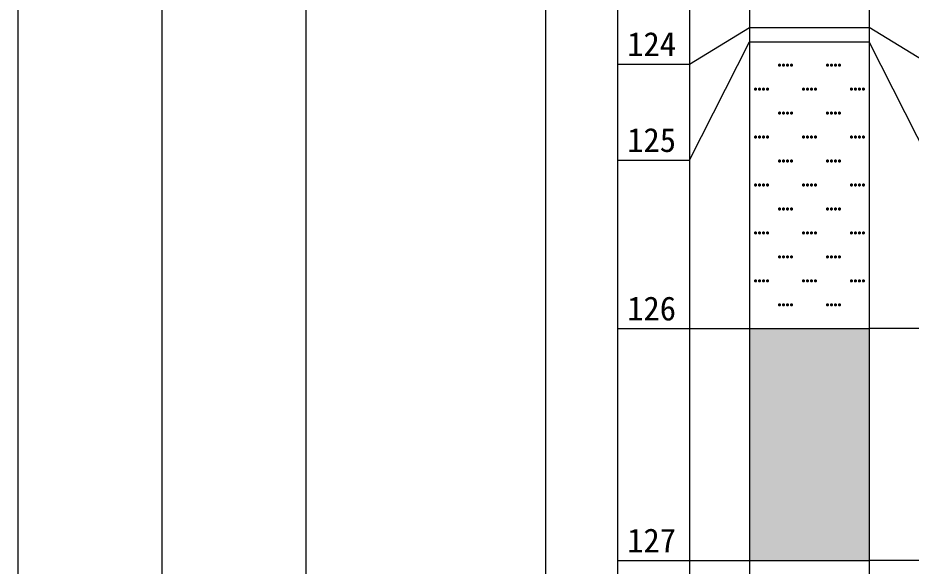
# Model space of a CAD drawing. Header units: inches. Extents: x -27 to 109, y -598 to 26.
# Drawn here: x 5.88 to 20.78, y -464.69 to -455.54 of the extents above; entities that cross this region are included whole.
import ezdxf

# ---------------------------------------------------------------- set-up
doc = ezdxf.new("R2010")
doc.units = ezdxf.units.IN
doc.header["$MEASUREMENT"] = 0
doc.layers.get('0').update_dxf_attribs({"lineweight": 0})
doc.styles.add('宋体', font='')
doc.styles.get('宋体').set_extended_font_data('宋体')

# ---------------------------------------------------------------- blocks, each defined once
blk = doc.blocks.new('lr_block_103')
at = {"true_color": 0x000000}
for points in [[(18.61, -456.338), (18.611, -456.331), (18.61, -456.324), (18.608, -456.317), (18.604, -456.312), (18.598, -456.308), (18.592, -456.305), (18.585, -456.304), (18.578, -456.305), (18.571, -456.308), (18.566, -456.312), (18.562, -456.317), (18.559, -456.324), (18.558, -456.331), (18.559, -456.338), (18.562, -456.344), (18.566, -456.349), (18.571, -456.354), (18.578, -456.356), (18.585, -456.357), (18.592, -456.356), (18.598, -456.354), (18.604, -456.349), (18.608, -456.344)], [(18.677, -456.338), (18.678, -456.331), (18.677, -456.324), (18.674, -456.317), (18.67, -456.312), (18.665, -456.308), (18.658, -456.305), (18.651, -456.304), (18.644, -456.305), (18.638, -456.308), (18.633, -456.312), (18.628, -456.317), (18.626, -456.324), (18.625, -456.331), (18.626, -456.338), (18.628, -456.344), (18.633, -456.349), (18.638, -456.354), (18.644, -456.356), (18.651, -456.357), (18.658, -456.356), (18.665, -456.354), (18.67, -456.349), (18.674, -456.344)], [(18.744, -456.338), (18.745, -456.331), (18.744, -456.324), (18.741, -456.317), (18.737, -456.312), (18.731, -456.308), (18.725, -456.305), (18.718, -456.304), (18.711, -456.305), (18.705, -456.308), (18.699, -456.312), (18.695, -456.317), (18.692, -456.324), (18.691, -456.331), (18.692, -456.338), (18.695, -456.344), (18.699, -456.349), (18.705, -456.354), (18.711, -456.356), (18.718, -456.357), (18.725, -456.356), (18.731, -456.354), (18.737, -456.349), (18.741, -456.344)], [(18.81, -456.338), (18.811, -456.331), (18.81, -456.324), (18.808, -456.317), (18.804, -456.312), (18.798, -456.308), (18.792, -456.305), (18.785, -456.304), (18.778, -456.305), (18.771, -456.308), (18.766, -456.312), (18.762, -456.317), (18.759, -456.324), (18.758, -456.331), (18.759, -456.338), (18.762, -456.344), (18.766, -456.349), (18.771, -456.354), (18.778, -456.356), (18.785, -456.357), (18.792, -456.356), (18.798, -456.354), (18.804, -456.349), (18.808, -456.344)], [(19.41, -456.338), (19.411, -456.331), (19.41, -456.324), (19.408, -456.317), (19.404, -456.312), (19.398, -456.308), (19.392, -456.305), (19.385, -456.304), (19.378, -456.305), (19.371, -456.308), (19.366, -456.312), (19.362, -456.317), (19.359, -456.324), (19.358, -456.331), (19.359, -456.338), (19.362, -456.344), (19.366, -456.349), (19.371, -456.354), (19.378, -456.356), (19.385, -456.357), (19.392, -456.356), (19.398, -456.354), (19.404, -456.349), (19.408, -456.344)], [(19.477, -456.338), (19.478, -456.331), (19.477, -456.324), (19.474, -456.317), (19.47, -456.312), (19.465, -456.308), (19.458, -456.305), (19.451, -456.304), (19.444, -456.305), (19.438, -456.308), (19.433, -456.312), (19.428, -456.317), (19.426, -456.324), (19.425, -456.331), (19.426, -456.338), (19.428, -456.344), (19.433, -456.349), (19.438, -456.354), (19.444, -456.356), (19.451, -456.357), (19.458, -456.356), (19.465, -456.354), (19.47, -456.349), (19.474, -456.344)], [(19.544, -456.338), (19.545, -456.331), (19.544, -456.324), (19.541, -456.317), (19.537, -456.312), (19.531, -456.308), (19.525, -456.305), (19.518, -456.304), (19.511, -456.305), (19.505, -456.308), (19.499, -456.312), (19.495, -456.317), (19.492, -456.324), (19.491, -456.331), (19.492, -456.338), (19.495, -456.344), (19.499, -456.349), (19.505, -456.354), (19.511, -456.356), (19.518, -456.357), (19.525, -456.356), (19.531, -456.354), (19.537, -456.349), (19.541, -456.344)], [(19.61, -456.338), (19.611, -456.331), (19.61, -456.324), (19.608, -456.317), (19.604, -456.312), (19.598, -456.308), (19.592, -456.305), (19.585, -456.304), (19.578, -456.305), (19.571, -456.308), (19.566, -456.312), (19.562, -456.317), (19.559, -456.324), (19.558, -456.331), (19.559, -456.338), (19.562, -456.344), (19.566, -456.349), (19.571, -456.354), (19.578, -456.356), (19.585, -456.357), (19.592, -456.356), (19.598, -456.354), (19.604, -456.349), (19.608, -456.344)], [(18.21, -456.738), (18.211, -456.731), (18.21, -456.724), (18.208, -456.717), (18.204, -456.712), (18.198, -456.708), (18.192, -456.705), (18.185, -456.704), (18.178, -456.705), (18.171, -456.708), (18.166, -456.712), (18.162, -456.717), (18.159, -456.724), (18.158, -456.731), (18.159, -456.738), (18.162, -456.744), (18.166, -456.749), (18.171, -456.754), (18.178, -456.756), (18.185, -456.757), (18.192, -456.756), (18.198, -456.754), (18.204, -456.749), (18.208, -456.744)], [(18.277, -456.738), (18.278, -456.731), (18.277, -456.724), (18.274, -456.717), (18.27, -456.712), (18.265, -456.708), (18.258, -456.705), (18.251, -456.704), (18.244, -456.705), (18.238, -456.708), (18.233, -456.712), (18.228, -456.717), (18.226, -456.724), (18.225, -456.731), (18.226, -456.738), (18.228, -456.744), (18.233, -456.749), (18.238, -456.754), (18.244, -456.756), (18.251, -456.757), (18.258, -456.756), (18.265, -456.754), (18.27, -456.749), (18.274, -456.744)], [(18.344, -456.738), (18.345, -456.731), (18.344, -456.724), (18.341, -456.717), (18.337, -456.712), (18.331, -456.708), (18.325, -456.705), (18.318, -456.704), (18.311, -456.705), (18.305, -456.708), (18.299, -456.712), (18.295, -456.717), (18.292, -456.724), (18.291, -456.731), (18.292, -456.738), (18.295, -456.744), (18.299, -456.749), (18.305, -456.754), (18.311, -456.756), (18.318, -456.757), (18.325, -456.756), (18.331, -456.754), (18.337, -456.749), (18.341, -456.744)], [(18.41, -456.738), (18.411, -456.731), (18.41, -456.724), (18.408, -456.717), (18.404, -456.712), (18.398, -456.708), (18.392, -456.705), (18.385, -456.704), (18.378, -456.705), (18.371, -456.708), (18.366, -456.712), (18.362, -456.717), (18.359, -456.724), (18.358, -456.731), (18.359, -456.738), (18.362, -456.744), (18.366, -456.749), (18.371, -456.754), (18.378, -456.756), (18.385, -456.757), (18.392, -456.756), (18.398, -456.754), (18.404, -456.749), (18.408, -456.744)], [(19.01, -456.738), (19.011, -456.731), (19.01, -456.724), (19.008, -456.717), (19.004, -456.712), (18.998, -456.708), (18.992, -456.705), (18.985, -456.704), (18.978, -456.705), (18.971, -456.708), (18.966, -456.712), (18.962, -456.717), (18.959, -456.724), (18.958, -456.731), (18.959, -456.738), (18.962, -456.744), (18.966, -456.749), (18.971, -456.754), (18.978, -456.756), (18.985, -456.757), (18.992, -456.756), (18.998, -456.754), (19.004, -456.749), (19.008, -456.744)], [(19.077, -456.738), (19.078, -456.731), (19.077, -456.724), (19.074, -456.717), (19.07, -456.712), (19.065, -456.708), (19.058, -456.705), (19.051, -456.704), (19.044, -456.705), (19.038, -456.708), (19.033, -456.712), (19.028, -456.717), (19.026, -456.724), (19.025, -456.731), (19.026, -456.738), (19.028, -456.744), (19.033, -456.749), (19.038, -456.754), (19.044, -456.756), (19.051, -456.757), (19.058, -456.756), (19.065, -456.754), (19.07, -456.749), (19.074, -456.744)], [(19.144, -456.738), (19.145, -456.731), (19.144, -456.724), (19.141, -456.717), (19.137, -456.712), (19.131, -456.708), (19.125, -456.705), (19.118, -456.704), (19.111, -456.705), (19.105, -456.708), (19.099, -456.712), (19.095, -456.717), (19.092, -456.724), (19.091, -456.731), (19.092, -456.738), (19.095, -456.744), (19.099, -456.749), (19.105, -456.754), (19.111, -456.756), (19.118, -456.757), (19.125, -456.756), (19.131, -456.754), (19.137, -456.749), (19.141, -456.744)], [(19.21, -456.738), (19.211, -456.731), (19.21, -456.724), (19.208, -456.717), (19.204, -456.712), (19.198, -456.708), (19.192, -456.705), (19.185, -456.704), (19.178, -456.705), (19.171, -456.708), (19.166, -456.712), (19.162, -456.717), (19.159, -456.724), (19.158, -456.731), (19.159, -456.738), (19.162, -456.744), (19.166, -456.749), (19.171, -456.754), (19.178, -456.756), (19.185, -456.757), (19.192, -456.756), (19.198, -456.754), (19.204, -456.749), (19.208, -456.744)], [(19.81, -456.738), (19.811, -456.731), (19.81, -456.724), (19.808, -456.717), (19.804, -456.712), (19.798, -456.708), (19.792, -456.705), (19.785, -456.704), (19.778, -456.705), (19.771, -456.708), (19.766, -456.712), (19.762, -456.717), (19.759, -456.724), (19.758, -456.731), (19.759, -456.738), (19.762, -456.744), (19.766, -456.749), (19.771, -456.754), (19.778, -456.756), (19.785, -456.757), (19.792, -456.756), (19.798, -456.754), (19.804, -456.749), (19.808, -456.744)], [(19.877, -456.738), (19.878, -456.731), (19.877, -456.724), (19.874, -456.717), (19.87, -456.712), (19.865, -456.708), (19.858, -456.705), (19.851, -456.704), (19.844, -456.705), (19.838, -456.708), (19.833, -456.712), (19.828, -456.717), (19.826, -456.724), (19.825, -456.731), (19.826, -456.738), (19.828, -456.744), (19.833, -456.749), (19.838, -456.754), (19.844, -456.756), (19.851, -456.757), (19.858, -456.756), (19.865, -456.754), (19.87, -456.749), (19.874, -456.744)], [(19.944, -456.738), (19.945, -456.731), (19.944, -456.724), (19.941, -456.717), (19.937, -456.712), (19.931, -456.708), (19.925, -456.705), (19.918, -456.704), (19.911, -456.705), (19.905, -456.708), (19.899, -456.712), (19.895, -456.717), (19.892, -456.724), (19.891, -456.731), (19.892, -456.738), (19.895, -456.744), (19.899, -456.749), (19.905, -456.754), (19.911, -456.756), (19.918, -456.757), (19.925, -456.756), (19.931, -456.754), (19.937, -456.749), (19.941, -456.744)], [(20.01, -456.738), (20.011, -456.731), (20.01, -456.724), (20.008, -456.717), (20.004, -456.712), (19.998, -456.708), (19.992, -456.705), (19.985, -456.704), (19.978, -456.705), (19.971, -456.708), (19.966, -456.712), (19.962, -456.717), (19.959, -456.724), (19.958, -456.731), (19.959, -456.738), (19.962, -456.744), (19.966, -456.749), (19.971, -456.754), (19.978, -456.756), (19.985, -456.757), (19.992, -456.756), (19.998, -456.754), (20.004, -456.749), (20.008, -456.744)], [(18.61, -457.138), (18.611, -457.131), (18.61, -457.124), (18.608, -457.117), (18.604, -457.112), (18.598, -457.108), (18.592, -457.105), (18.585, -457.104), (18.578, -457.105), (18.571, -457.108), (18.566, -457.112), (18.562, -457.117), (18.559, -457.124), (18.558, -457.131), (18.559, -457.138), (18.562, -457.144), (18.566, -457.149), (18.571, -457.154), (18.578, -457.156), (18.585, -457.157), (18.592, -457.156), (18.598, -457.154), (18.604, -457.149), (18.608, -457.144)], [(18.677, -457.138), (18.678, -457.131), (18.677, -457.124), (18.674, -457.117), (18.67, -457.112), (18.665, -457.108), (18.658, -457.105), (18.651, -457.104), (18.644, -457.105), (18.638, -457.108), (18.633, -457.112), (18.628, -457.117), (18.626, -457.124), (18.625, -457.131), (18.626, -457.138), (18.628, -457.144), (18.633, -457.149), (18.638, -457.154), (18.644, -457.156), (18.651, -457.157), (18.658, -457.156), (18.665, -457.154), (18.67, -457.149), (18.674, -457.144)], [(18.744, -457.138), (18.745, -457.131), (18.744, -457.124), (18.741, -457.117), (18.737, -457.112), (18.731, -457.108), (18.725, -457.105), (18.718, -457.104), (18.711, -457.105), (18.705, -457.108), (18.699, -457.112), (18.695, -457.117), (18.692, -457.124), (18.691, -457.131), (18.692, -457.138), (18.695, -457.144), (18.699, -457.149), (18.705, -457.154), (18.711, -457.156), (18.718, -457.157), (18.725, -457.156), (18.731, -457.154), (18.737, -457.149), (18.741, -457.144)], [(18.81, -457.138), (18.811, -457.131), (18.81, -457.124), (18.808, -457.117), (18.804, -457.112), (18.798, -457.108), (18.792, -457.105), (18.785, -457.104), (18.778, -457.105), (18.771, -457.108), (18.766, -457.112), (18.762, -457.117), (18.759, -457.124), (18.758, -457.131), (18.759, -457.138), (18.762, -457.144), (18.766, -457.149), (18.771, -457.154), (18.778, -457.156), (18.785, -457.157), (18.792, -457.156), (18.798, -457.154), (18.804, -457.149), (18.808, -457.144)], [(19.41, -457.138), (19.411, -457.131), (19.41, -457.124), (19.408, -457.117), (19.404, -457.112), (19.398, -457.108), (19.392, -457.105), (19.385, -457.104), (19.378, -457.105), (19.371, -457.108), (19.366, -457.112), (19.362, -457.117), (19.359, -457.124), (19.358, -457.131), (19.359, -457.138), (19.362, -457.144), (19.366, -457.149), (19.371, -457.154), (19.378, -457.156), (19.385, -457.157), (19.392, -457.156), (19.398, -457.154), (19.404, -457.149), (19.408, -457.144)], [(19.477, -457.138), (19.478, -457.131), (19.477, -457.124), (19.474, -457.117), (19.47, -457.112), (19.465, -457.108), (19.458, -457.105), (19.451, -457.104), (19.444, -457.105), (19.438, -457.108), (19.433, -457.112), (19.428, -457.117), (19.426, -457.124), (19.425, -457.131), (19.426, -457.138), (19.428, -457.144), (19.433, -457.149), (19.438, -457.154), (19.444, -457.156), (19.451, -457.157), (19.458, -457.156), (19.465, -457.154), (19.47, -457.149), (19.474, -457.144)], [(19.544, -457.138), (19.545, -457.131), (19.544, -457.124), (19.541, -457.117), (19.537, -457.112), (19.531, -457.108), (19.525, -457.105), (19.518, -457.104), (19.511, -457.105), (19.505, -457.108), (19.499, -457.112), (19.495, -457.117), (19.492, -457.124), (19.491, -457.131), (19.492, -457.138), (19.495, -457.144), (19.499, -457.149), (19.505, -457.154), (19.511, -457.156), (19.518, -457.157), (19.525, -457.156), (19.531, -457.154), (19.537, -457.149), (19.541, -457.144)], [(19.61, -457.138), (19.611, -457.131), (19.61, -457.124), (19.608, -457.117), (19.604, -457.112), (19.598, -457.108), (19.592, -457.105), (19.585, -457.104), (19.578, -457.105), (19.571, -457.108), (19.566, -457.112), (19.562, -457.117), (19.559, -457.124), (19.558, -457.131), (19.559, -457.138), (19.562, -457.144), (19.566, -457.149), (19.571, -457.154), (19.578, -457.156), (19.585, -457.157), (19.592, -457.156), (19.598, -457.154), (19.604, -457.149), (19.608, -457.144)], [(18.21, -457.538), (18.211, -457.531), (18.21, -457.524), (18.208, -457.517), (18.204, -457.512), (18.198, -457.508), (18.192, -457.505), (18.185, -457.504), (18.178, -457.505), (18.171, -457.508), (18.166, -457.512), (18.162, -457.517), (18.159, -457.524), (18.158, -457.531), (18.159, -457.538), (18.162, -457.544), (18.166, -457.549), (18.171, -457.554), (18.178, -457.556), (18.185, -457.557), (18.192, -457.556), (18.198, -457.554), (18.204, -457.549), (18.208, -457.544)], [(18.277, -457.538), (18.278, -457.531), (18.277, -457.524), (18.274, -457.517), (18.27, -457.512), (18.265, -457.508), (18.258, -457.505), (18.251, -457.504), (18.244, -457.505), (18.238, -457.508), (18.233, -457.512), (18.228, -457.517), (18.226, -457.524), (18.225, -457.531), (18.226, -457.538), (18.228, -457.544), (18.233, -457.549), (18.238, -457.554), (18.244, -457.556), (18.251, -457.557), (18.258, -457.556), (18.265, -457.554), (18.27, -457.549), (18.274, -457.544)], [(18.344, -457.538), (18.345, -457.531), (18.344, -457.524), (18.341, -457.517), (18.337, -457.512), (18.331, -457.508), (18.325, -457.505), (18.318, -457.504), (18.311, -457.505), (18.305, -457.508), (18.299, -457.512), (18.295, -457.517), (18.292, -457.524), (18.291, -457.531), (18.292, -457.538), (18.295, -457.544), (18.299, -457.549), (18.305, -457.554), (18.311, -457.556), (18.318, -457.557), (18.325, -457.556), (18.331, -457.554), (18.337, -457.549), (18.341, -457.544)], [(18.41, -457.538), (18.411, -457.531), (18.41, -457.524), (18.408, -457.517), (18.404, -457.512), (18.398, -457.508), (18.392, -457.505), (18.385, -457.504), (18.378, -457.505), (18.371, -457.508), (18.366, -457.512), (18.362, -457.517), (18.359, -457.524), (18.358, -457.531), (18.359, -457.538), (18.362, -457.544), (18.366, -457.549), (18.371, -457.554), (18.378, -457.556), (18.385, -457.557), (18.392, -457.556), (18.398, -457.554), (18.404, -457.549), (18.408, -457.544)], [(19.01, -457.538), (19.011, -457.531), (19.01, -457.524), (19.008, -457.517), (19.004, -457.512), (18.998, -457.508), (18.992, -457.505), (18.985, -457.504), (18.978, -457.505), (18.971, -457.508), (18.966, -457.512), (18.962, -457.517), (18.959, -457.524), (18.958, -457.531), (18.959, -457.538), (18.962, -457.544), (18.966, -457.549), (18.971, -457.554), (18.978, -457.556), (18.985, -457.557), (18.992, -457.556), (18.998, -457.554), (19.004, -457.549), (19.008, -457.544)], [(19.077, -457.538), (19.078, -457.531), (19.077, -457.524), (19.074, -457.517), (19.07, -457.512), (19.065, -457.508), (19.058, -457.505), (19.051, -457.504), (19.044, -457.505), (19.038, -457.508), (19.033, -457.512), (19.028, -457.517), (19.026, -457.524), (19.025, -457.531), (19.026, -457.538), (19.028, -457.544), (19.033, -457.549), (19.038, -457.554), (19.044, -457.556), (19.051, -457.557), (19.058, -457.556), (19.065, -457.554), (19.07, -457.549), (19.074, -457.544)], [(19.144, -457.538), (19.145, -457.531), (19.144, -457.524), (19.141, -457.517), (19.137, -457.512), (19.131, -457.508), (19.125, -457.505), (19.118, -457.504), (19.111, -457.505), (19.105, -457.508), (19.099, -457.512), (19.095, -457.517), (19.092, -457.524), (19.091, -457.531), (19.092, -457.538), (19.095, -457.544), (19.099, -457.549), (19.105, -457.554), (19.111, -457.556), (19.118, -457.557), (19.125, -457.556), (19.131, -457.554), (19.137, -457.549), (19.141, -457.544)], [(19.21, -457.538), (19.211, -457.531), (19.21, -457.524), (19.208, -457.517), (19.204, -457.512), (19.198, -457.508), (19.192, -457.505), (19.185, -457.504), (19.178, -457.505), (19.171, -457.508), (19.166, -457.512), (19.162, -457.517), (19.159, -457.524), (19.158, -457.531), (19.159, -457.538), (19.162, -457.544), (19.166, -457.549), (19.171, -457.554), (19.178, -457.556), (19.185, -457.557), (19.192, -457.556), (19.198, -457.554), (19.204, -457.549), (19.208, -457.544)], [(19.81, -457.538), (19.811, -457.531), (19.81, -457.524), (19.808, -457.517), (19.804, -457.512), (19.798, -457.508), (19.792, -457.505), (19.785, -457.504), (19.778, -457.505), (19.771, -457.508), (19.766, -457.512), (19.762, -457.517), (19.759, -457.524), (19.758, -457.531), (19.759, -457.538), (19.762, -457.544), (19.766, -457.549), (19.771, -457.554), (19.778, -457.556), (19.785, -457.557), (19.792, -457.556), (19.798, -457.554), (19.804, -457.549), (19.808, -457.544)], [(19.877, -457.538), (19.878, -457.531), (19.877, -457.524), (19.874, -457.517), (19.87, -457.512), (19.865, -457.508), (19.858, -457.505), (19.851, -457.504), (19.844, -457.505), (19.838, -457.508), (19.833, -457.512), (19.828, -457.517), (19.826, -457.524), (19.825, -457.531), (19.826, -457.538), (19.828, -457.544), (19.833, -457.549), (19.838, -457.554), (19.844, -457.556), (19.851, -457.557), (19.858, -457.556), (19.865, -457.554), (19.87, -457.549), (19.874, -457.544)], [(19.944, -457.538), (19.945, -457.531), (19.944, -457.524), (19.941, -457.517), (19.937, -457.512), (19.931, -457.508), (19.925, -457.505), (19.918, -457.504), (19.911, -457.505), (19.905, -457.508), (19.899, -457.512), (19.895, -457.517), (19.892, -457.524), (19.891, -457.531), (19.892, -457.538), (19.895, -457.544), (19.899, -457.549), (19.905, -457.554), (19.911, -457.556), (19.918, -457.557), (19.925, -457.556), (19.931, -457.554), (19.937, -457.549), (19.941, -457.544)], [(20.01, -457.538), (20.011, -457.531), (20.01, -457.524), (20.008, -457.517), (20.004, -457.512), (19.998, -457.508), (19.992, -457.505), (19.985, -457.504), (19.978, -457.505), (19.971, -457.508), (19.966, -457.512), (19.962, -457.517), (19.959, -457.524), (19.958, -457.531), (19.959, -457.538), (19.962, -457.544), (19.966, -457.549), (19.971, -457.554), (19.978, -457.556), (19.985, -457.557), (19.992, -457.556), (19.998, -457.554), (20.004, -457.549), (20.008, -457.544)], [(18.61, -457.938), (18.611, -457.931), (18.61, -457.924), (18.608, -457.917), (18.604, -457.912), (18.598, -457.908), (18.592, -457.905), (18.585, -457.904), (18.578, -457.905), (18.571, -457.908), (18.566, -457.912), (18.562, -457.917), (18.559, -457.924), (18.558, -457.931), (18.559, -457.938), (18.562, -457.944), (18.566, -457.949), (18.571, -457.954), (18.578, -457.956), (18.585, -457.957), (18.592, -457.956), (18.598, -457.954), (18.604, -457.949), (18.608, -457.944)], [(18.677, -457.938), (18.678, -457.931), (18.677, -457.924), (18.674, -457.917), (18.67, -457.912), (18.665, -457.908), (18.658, -457.905), (18.651, -457.904), (18.644, -457.905), (18.638, -457.908), (18.633, -457.912), (18.628, -457.917), (18.626, -457.924), (18.625, -457.931), (18.626, -457.938), (18.628, -457.944), (18.633, -457.949), (18.638, -457.954), (18.644, -457.956), (18.651, -457.957), (18.658, -457.956), (18.665, -457.954), (18.67, -457.949), (18.674, -457.944)], [(18.744, -457.938), (18.745, -457.931), (18.744, -457.924), (18.741, -457.917), (18.737, -457.912), (18.731, -457.908), (18.725, -457.905), (18.718, -457.904), (18.711, -457.905), (18.705, -457.908), (18.699, -457.912), (18.695, -457.917), (18.692, -457.924), (18.691, -457.931), (18.692, -457.938), (18.695, -457.944), (18.699, -457.949), (18.705, -457.954), (18.711, -457.956), (18.718, -457.957), (18.725, -457.956), (18.731, -457.954), (18.737, -457.949), (18.741, -457.944)], [(18.81, -457.938), (18.811, -457.931), (18.81, -457.924), (18.808, -457.917), (18.804, -457.912), (18.798, -457.908), (18.792, -457.905), (18.785, -457.904), (18.778, -457.905), (18.771, -457.908), (18.766, -457.912), (18.762, -457.917), (18.759, -457.924), (18.758, -457.931), (18.759, -457.938), (18.762, -457.944), (18.766, -457.949), (18.771, -457.954), (18.778, -457.956), (18.785, -457.957), (18.792, -457.956), (18.798, -457.954), (18.804, -457.949), (18.808, -457.944)], [(19.41, -457.938), (19.411, -457.931), (19.41, -457.924), (19.408, -457.917), (19.404, -457.912), (19.398, -457.908), (19.392, -457.905), (19.385, -457.904), (19.378, -457.905), (19.371, -457.908), (19.366, -457.912), (19.362, -457.917), (19.359, -457.924), (19.358, -457.931), (19.359, -457.938), (19.362, -457.944), (19.366, -457.949), (19.371, -457.954), (19.378, -457.956), (19.385, -457.957), (19.392, -457.956), (19.398, -457.954), (19.404, -457.949), (19.408, -457.944)], [(19.477, -457.938), (19.478, -457.931), (19.477, -457.924), (19.474, -457.917), (19.47, -457.912), (19.465, -457.908), (19.458, -457.905), (19.451, -457.904), (19.444, -457.905), (19.438, -457.908), (19.433, -457.912), (19.428, -457.917), (19.426, -457.924), (19.425, -457.931), (19.426, -457.938), (19.428, -457.944), (19.433, -457.949), (19.438, -457.954), (19.444, -457.956), (19.451, -457.957), (19.458, -457.956), (19.465, -457.954), (19.47, -457.949), (19.474, -457.944)], [(19.544, -457.938), (19.545, -457.931), (19.544, -457.924), (19.541, -457.917), (19.537, -457.912), (19.531, -457.908), (19.525, -457.905), (19.518, -457.904), (19.511, -457.905), (19.505, -457.908), (19.499, -457.912), (19.495, -457.917), (19.492, -457.924), (19.491, -457.931), (19.492, -457.938), (19.495, -457.944), (19.499, -457.949), (19.505, -457.954), (19.511, -457.956), (19.518, -457.957), (19.525, -457.956), (19.531, -457.954), (19.537, -457.949), (19.541, -457.944)], [(19.61, -457.938), (19.611, -457.931), (19.61, -457.924), (19.608, -457.917), (19.604, -457.912), (19.598, -457.908), (19.592, -457.905), (19.585, -457.904), (19.578, -457.905), (19.571, -457.908), (19.566, -457.912), (19.562, -457.917), (19.559, -457.924), (19.558, -457.931), (19.559, -457.938), (19.562, -457.944), (19.566, -457.949), (19.571, -457.954), (19.578, -457.956), (19.585, -457.957), (19.592, -457.956), (19.598, -457.954), (19.604, -457.949), (19.608, -457.944)], [(18.21, -458.338), (18.211, -458.331), (18.21, -458.324), (18.208, -458.317), (18.204, -458.312), (18.198, -458.308), (18.192, -458.305), (18.185, -458.304), (18.178, -458.305), (18.171, -458.308), (18.166, -458.312), (18.162, -458.317), (18.159, -458.324), (18.158, -458.331), (18.159, -458.338), (18.162, -458.344), (18.166, -458.349), (18.171, -458.354), (18.178, -458.356), (18.185, -458.357), (18.192, -458.356), (18.198, -458.354), (18.204, -458.349), (18.208, -458.344)], [(18.277, -458.338), (18.278, -458.331), (18.277, -458.324), (18.274, -458.317), (18.27, -458.312), (18.265, -458.308), (18.258, -458.305), (18.251, -458.304), (18.244, -458.305), (18.238, -458.308), (18.233, -458.312), (18.228, -458.317), (18.226, -458.324), (18.225, -458.331), (18.226, -458.338), (18.228, -458.344), (18.233, -458.349), (18.238, -458.354), (18.244, -458.356), (18.251, -458.357), (18.258, -458.356), (18.265, -458.354), (18.27, -458.349), (18.274, -458.344)], [(18.344, -458.338), (18.345, -458.331), (18.344, -458.324), (18.341, -458.317), (18.337, -458.312), (18.331, -458.308), (18.325, -458.305), (18.318, -458.304), (18.311, -458.305), (18.305, -458.308), (18.299, -458.312), (18.295, -458.317), (18.292, -458.324), (18.291, -458.331), (18.292, -458.338), (18.295, -458.344), (18.299, -458.349), (18.305, -458.354), (18.311, -458.356), (18.318, -458.357), (18.325, -458.356), (18.331, -458.354), (18.337, -458.349), (18.341, -458.344)], [(18.41, -458.338), (18.411, -458.331), (18.41, -458.324), (18.408, -458.317), (18.404, -458.312), (18.398, -458.308), (18.392, -458.305), (18.385, -458.304), (18.378, -458.305), (18.371, -458.308), (18.366, -458.312), (18.362, -458.317), (18.359, -458.324), (18.358, -458.331), (18.359, -458.338), (18.362, -458.344), (18.366, -458.349), (18.371, -458.354), (18.378, -458.356), (18.385, -458.357), (18.392, -458.356), (18.398, -458.354), (18.404, -458.349), (18.408, -458.344)], [(19.01, -458.338), (19.011, -458.331), (19.01, -458.324), (19.008, -458.317), (19.004, -458.312), (18.998, -458.308), (18.992, -458.305), (18.985, -458.304), (18.978, -458.305), (18.971, -458.308), (18.966, -458.312), (18.962, -458.317), (18.959, -458.324), (18.958, -458.331), (18.959, -458.338), (18.962, -458.344), (18.966, -458.349), (18.971, -458.354), (18.978, -458.356), (18.985, -458.357), (18.992, -458.356), (18.998, -458.354), (19.004, -458.349), (19.008, -458.344)], [(19.077, -458.338), (19.078, -458.331), (19.077, -458.324), (19.074, -458.317), (19.07, -458.312), (19.065, -458.308), (19.058, -458.305), (19.051, -458.304), (19.044, -458.305), (19.038, -458.308), (19.033, -458.312), (19.028, -458.317), (19.026, -458.324), (19.025, -458.331), (19.026, -458.338), (19.028, -458.344), (19.033, -458.349), (19.038, -458.354), (19.044, -458.356), (19.051, -458.357), (19.058, -458.356), (19.065, -458.354), (19.07, -458.349), (19.074, -458.344)], [(19.144, -458.338), (19.145, -458.331), (19.144, -458.324), (19.141, -458.317), (19.137, -458.312), (19.131, -458.308), (19.125, -458.305), (19.118, -458.304), (19.111, -458.305), (19.105, -458.308), (19.099, -458.312), (19.095, -458.317), (19.092, -458.324), (19.091, -458.331), (19.092, -458.338), (19.095, -458.344), (19.099, -458.349), (19.105, -458.354), (19.111, -458.356), (19.118, -458.357), (19.125, -458.356), (19.131, -458.354), (19.137, -458.349), (19.141, -458.344)], [(19.21, -458.338), (19.211, -458.331), (19.21, -458.324), (19.208, -458.317), (19.204, -458.312), (19.198, -458.308), (19.192, -458.305), (19.185, -458.304), (19.178, -458.305), (19.171, -458.308), (19.166, -458.312), (19.162, -458.317), (19.159, -458.324), (19.158, -458.331), (19.159, -458.338), (19.162, -458.344), (19.166, -458.349), (19.171, -458.354), (19.178, -458.356), (19.185, -458.357), (19.192, -458.356), (19.198, -458.354), (19.204, -458.349), (19.208, -458.344)], [(19.81, -458.338), (19.811, -458.331), (19.81, -458.324), (19.808, -458.317), (19.804, -458.312), (19.798, -458.308), (19.792, -458.305), (19.785, -458.304), (19.778, -458.305), (19.771, -458.308), (19.766, -458.312), (19.762, -458.317), (19.759, -458.324), (19.758, -458.331), (19.759, -458.338), (19.762, -458.344), (19.766, -458.349), (19.771, -458.354), (19.778, -458.356), (19.785, -458.357), (19.792, -458.356), (19.798, -458.354), (19.804, -458.349), (19.808, -458.344)], [(19.877, -458.338), (19.878, -458.331), (19.877, -458.324), (19.874, -458.317), (19.87, -458.312), (19.865, -458.308), (19.858, -458.305), (19.851, -458.304), (19.844, -458.305), (19.838, -458.308), (19.833, -458.312), (19.828, -458.317), (19.826, -458.324), (19.825, -458.331), (19.826, -458.338), (19.828, -458.344), (19.833, -458.349), (19.838, -458.354), (19.844, -458.356), (19.851, -458.357), (19.858, -458.356), (19.865, -458.354), (19.87, -458.349), (19.874, -458.344)], [(19.944, -458.338), (19.945, -458.331), (19.944, -458.324), (19.941, -458.317), (19.937, -458.312), (19.931, -458.308), (19.925, -458.305), (19.918, -458.304), (19.911, -458.305), (19.905, -458.308), (19.899, -458.312), (19.895, -458.317), (19.892, -458.324), (19.891, -458.331), (19.892, -458.338), (19.895, -458.344), (19.899, -458.349), (19.905, -458.354), (19.911, -458.356), (19.918, -458.357), (19.925, -458.356), (19.931, -458.354), (19.937, -458.349), (19.941, -458.344)], [(20.01, -458.338), (20.011, -458.331), (20.01, -458.324), (20.008, -458.317), (20.004, -458.312), (19.998, -458.308), (19.992, -458.305), (19.985, -458.304), (19.978, -458.305), (19.971, -458.308), (19.966, -458.312), (19.962, -458.317), (19.959, -458.324), (19.958, -458.331), (19.959, -458.338), (19.962, -458.344), (19.966, -458.349), (19.971, -458.354), (19.978, -458.356), (19.985, -458.357), (19.992, -458.356), (19.998, -458.354), (20.004, -458.349), (20.008, -458.344)], [(18.61, -458.738), (18.611, -458.731), (18.61, -458.724), (18.608, -458.717), (18.604, -458.712), (18.598, -458.708), (18.592, -458.705), (18.585, -458.704), (18.578, -458.705), (18.571, -458.708), (18.566, -458.712), (18.562, -458.717), (18.559, -458.724), (18.558, -458.731), (18.559, -458.738), (18.562, -458.744), (18.566, -458.749), (18.571, -458.754), (18.578, -458.756), (18.585, -458.757), (18.592, -458.756), (18.598, -458.754), (18.604, -458.749), (18.608, -458.744)], [(18.677, -458.738), (18.678, -458.731), (18.677, -458.724), (18.674, -458.717), (18.67, -458.712), (18.665, -458.708), (18.658, -458.705), (18.651, -458.704), (18.644, -458.705), (18.638, -458.708), (18.633, -458.712), (18.628, -458.717), (18.626, -458.724), (18.625, -458.731), (18.626, -458.738), (18.628, -458.744), (18.633, -458.749), (18.638, -458.754), (18.644, -458.756), (18.651, -458.757), (18.658, -458.756), (18.665, -458.754), (18.67, -458.749), (18.674, -458.744)], [(18.744, -458.738), (18.745, -458.731), (18.744, -458.724), (18.741, -458.717), (18.737, -458.712), (18.731, -458.708), (18.725, -458.705), (18.718, -458.704), (18.711, -458.705), (18.705, -458.708), (18.699, -458.712), (18.695, -458.717), (18.692, -458.724), (18.691, -458.731), (18.692, -458.738), (18.695, -458.744), (18.699, -458.749), (18.705, -458.754), (18.711, -458.756), (18.718, -458.757), (18.725, -458.756), (18.731, -458.754), (18.737, -458.749), (18.741, -458.744)], [(18.81, -458.738), (18.811, -458.731), (18.81, -458.724), (18.808, -458.717), (18.804, -458.712), (18.798, -458.708), (18.792, -458.705), (18.785, -458.704), (18.778, -458.705), (18.771, -458.708), (18.766, -458.712), (18.762, -458.717), (18.759, -458.724), (18.758, -458.731), (18.759, -458.738), (18.762, -458.744), (18.766, -458.749), (18.771, -458.754), (18.778, -458.756), (18.785, -458.757), (18.792, -458.756), (18.798, -458.754), (18.804, -458.749), (18.808, -458.744)], [(19.41, -458.738), (19.411, -458.731), (19.41, -458.724), (19.408, -458.717), (19.404, -458.712), (19.398, -458.708), (19.392, -458.705), (19.385, -458.704), (19.378, -458.705), (19.371, -458.708), (19.366, -458.712), (19.362, -458.717), (19.359, -458.724), (19.358, -458.731), (19.359, -458.738), (19.362, -458.744), (19.366, -458.749), (19.371, -458.754), (19.378, -458.756), (19.385, -458.757), (19.392, -458.756), (19.398, -458.754), (19.404, -458.749), (19.408, -458.744)], [(19.477, -458.738), (19.478, -458.731), (19.477, -458.724), (19.474, -458.717), (19.47, -458.712), (19.465, -458.708), (19.458, -458.705), (19.451, -458.704), (19.444, -458.705), (19.438, -458.708), (19.433, -458.712), (19.428, -458.717), (19.426, -458.724), (19.425, -458.731), (19.426, -458.738), (19.428, -458.744), (19.433, -458.749), (19.438, -458.754), (19.444, -458.756), (19.451, -458.757), (19.458, -458.756), (19.465, -458.754), (19.47, -458.749), (19.474, -458.744)], [(19.544, -458.738), (19.545, -458.731), (19.544, -458.724), (19.541, -458.717), (19.537, -458.712), (19.531, -458.708), (19.525, -458.705), (19.518, -458.704), (19.511, -458.705), (19.505, -458.708), (19.499, -458.712), (19.495, -458.717), (19.492, -458.724), (19.491, -458.731), (19.492, -458.738), (19.495, -458.744), (19.499, -458.749), (19.505, -458.754), (19.511, -458.756), (19.518, -458.757), (19.525, -458.756), (19.531, -458.754), (19.537, -458.749), (19.541, -458.744)], [(19.61, -458.738), (19.611, -458.731), (19.61, -458.724), (19.608, -458.717), (19.604, -458.712), (19.598, -458.708), (19.592, -458.705), (19.585, -458.704), (19.578, -458.705), (19.571, -458.708), (19.566, -458.712), (19.562, -458.717), (19.559, -458.724), (19.558, -458.731), (19.559, -458.738), (19.562, -458.744), (19.566, -458.749), (19.571, -458.754), (19.578, -458.756), (19.585, -458.757), (19.592, -458.756), (19.598, -458.754), (19.604, -458.749), (19.608, -458.744)], [(18.21, -459.138), (18.211, -459.131), (18.21, -459.124), (18.208, -459.117), (18.204, -459.112), (18.198, -459.108), (18.192, -459.105), (18.185, -459.104), (18.178, -459.105), (18.171, -459.108), (18.166, -459.112), (18.162, -459.117), (18.159, -459.124), (18.158, -459.131), (18.159, -459.138), (18.162, -459.144), (18.166, -459.149), (18.171, -459.154), (18.178, -459.156), (18.185, -459.157), (18.192, -459.156), (18.198, -459.154), (18.204, -459.149), (18.208, -459.144)], [(18.277, -459.138), (18.278, -459.131), (18.277, -459.124), (18.274, -459.117), (18.27, -459.112), (18.265, -459.108), (18.258, -459.105), (18.251, -459.104), (18.244, -459.105), (18.238, -459.108), (18.233, -459.112), (18.228, -459.117), (18.226, -459.124), (18.225, -459.131), (18.226, -459.138), (18.228, -459.144), (18.233, -459.149), (18.238, -459.154), (18.244, -459.156), (18.251, -459.157), (18.258, -459.156), (18.265, -459.154), (18.27, -459.149), (18.274, -459.144)], [(18.344, -459.138), (18.345, -459.131), (18.344, -459.124), (18.341, -459.117), (18.337, -459.112), (18.331, -459.108), (18.325, -459.105), (18.318, -459.104), (18.311, -459.105), (18.305, -459.108), (18.299, -459.112), (18.295, -459.117), (18.292, -459.124), (18.291, -459.131), (18.292, -459.138), (18.295, -459.144), (18.299, -459.149), (18.305, -459.154), (18.311, -459.156), (18.318, -459.157), (18.325, -459.156), (18.331, -459.154), (18.337, -459.149), (18.341, -459.144)], [(18.41, -459.138), (18.411, -459.131), (18.41, -459.124), (18.408, -459.117), (18.404, -459.112), (18.398, -459.108), (18.392, -459.105), (18.385, -459.104), (18.378, -459.105), (18.371, -459.108), (18.366, -459.112), (18.362, -459.117), (18.359, -459.124), (18.358, -459.131), (18.359, -459.138), (18.362, -459.144), (18.366, -459.149), (18.371, -459.154), (18.378, -459.156), (18.385, -459.157), (18.392, -459.156), (18.398, -459.154), (18.404, -459.149), (18.408, -459.144)], [(19.01, -459.138), (19.011, -459.131), (19.01, -459.124), (19.008, -459.117), (19.004, -459.112), (18.998, -459.108), (18.992, -459.105), (18.985, -459.104), (18.978, -459.105), (18.971, -459.108), (18.966, -459.112), (18.962, -459.117), (18.959, -459.124), (18.958, -459.131), (18.959, -459.138), (18.962, -459.144), (18.966, -459.149), (18.971, -459.154), (18.978, -459.156), (18.985, -459.157), (18.992, -459.156), (18.998, -459.154), (19.004, -459.149), (19.008, -459.144)], [(19.077, -459.138), (19.078, -459.131), (19.077, -459.124), (19.074, -459.117), (19.07, -459.112), (19.065, -459.108), (19.058, -459.105), (19.051, -459.104), (19.044, -459.105), (19.038, -459.108), (19.033, -459.112), (19.028, -459.117), (19.026, -459.124), (19.025, -459.131), (19.026, -459.138), (19.028, -459.144), (19.033, -459.149), (19.038, -459.154), (19.044, -459.156), (19.051, -459.157), (19.058, -459.156), (19.065, -459.154), (19.07, -459.149), (19.074, -459.144)], [(19.144, -459.138), (19.145, -459.131), (19.144, -459.124), (19.141, -459.117), (19.137, -459.112), (19.131, -459.108), (19.125, -459.105), (19.118, -459.104), (19.111, -459.105), (19.105, -459.108), (19.099, -459.112), (19.095, -459.117), (19.092, -459.124), (19.091, -459.131), (19.092, -459.138), (19.095, -459.144), (19.099, -459.149), (19.105, -459.154), (19.111, -459.156), (19.118, -459.157), (19.125, -459.156), (19.131, -459.154), (19.137, -459.149), (19.141, -459.144)], [(19.21, -459.138), (19.211, -459.131), (19.21, -459.124), (19.208, -459.117), (19.204, -459.112), (19.198, -459.108), (19.192, -459.105), (19.185, -459.104), (19.178, -459.105), (19.171, -459.108), (19.166, -459.112), (19.162, -459.117), (19.159, -459.124), (19.158, -459.131), (19.159, -459.138), (19.162, -459.144), (19.166, -459.149), (19.171, -459.154), (19.178, -459.156), (19.185, -459.157), (19.192, -459.156), (19.198, -459.154), (19.204, -459.149), (19.208, -459.144)], [(19.81, -459.138), (19.811, -459.131), (19.81, -459.124), (19.808, -459.117), (19.804, -459.112), (19.798, -459.108), (19.792, -459.105), (19.785, -459.104), (19.778, -459.105), (19.771, -459.108), (19.766, -459.112), (19.762, -459.117), (19.759, -459.124), (19.758, -459.131), (19.759, -459.138), (19.762, -459.144), (19.766, -459.149), (19.771, -459.154), (19.778, -459.156), (19.785, -459.157), (19.792, -459.156), (19.798, -459.154), (19.804, -459.149), (19.808, -459.144)], [(19.877, -459.138), (19.878, -459.131), (19.877, -459.124), (19.874, -459.117), (19.87, -459.112), (19.865, -459.108), (19.858, -459.105), (19.851, -459.104), (19.844, -459.105), (19.838, -459.108), (19.833, -459.112), (19.828, -459.117), (19.826, -459.124), (19.825, -459.131), (19.826, -459.138), (19.828, -459.144), (19.833, -459.149), (19.838, -459.154), (19.844, -459.156), (19.851, -459.157), (19.858, -459.156), (19.865, -459.154), (19.87, -459.149), (19.874, -459.144)], [(19.944, -459.138), (19.945, -459.131), (19.944, -459.124), (19.941, -459.117), (19.937, -459.112), (19.931, -459.108), (19.925, -459.105), (19.918, -459.104), (19.911, -459.105), (19.905, -459.108), (19.899, -459.112), (19.895, -459.117), (19.892, -459.124), (19.891, -459.131), (19.892, -459.138), (19.895, -459.144), (19.899, -459.149), (19.905, -459.154), (19.911, -459.156), (19.918, -459.157), (19.925, -459.156), (19.931, -459.154), (19.937, -459.149), (19.941, -459.144)], [(20.01, -459.138), (20.011, -459.131), (20.01, -459.124), (20.008, -459.117), (20.004, -459.112), (19.998, -459.108), (19.992, -459.105), (19.985, -459.104), (19.978, -459.105), (19.971, -459.108), (19.966, -459.112), (19.962, -459.117), (19.959, -459.124), (19.958, -459.131), (19.959, -459.138), (19.962, -459.144), (19.966, -459.149), (19.971, -459.154), (19.978, -459.156), (19.985, -459.157), (19.992, -459.156), (19.998, -459.154), (20.004, -459.149), (20.008, -459.144)], [(18.61, -459.538), (18.611, -459.531), (18.61, -459.524), (18.608, -459.517), (18.604, -459.512), (18.598, -459.508), (18.592, -459.505), (18.585, -459.504), (18.578, -459.505), (18.571, -459.508), (18.566, -459.512), (18.562, -459.517), (18.559, -459.524), (18.558, -459.531), (18.559, -459.538), (18.562, -459.544), (18.566, -459.549), (18.571, -459.554), (18.578, -459.556), (18.585, -459.557), (18.592, -459.556), (18.598, -459.554), (18.604, -459.549), (18.608, -459.544)], [(18.677, -459.538), (18.678, -459.531), (18.677, -459.524), (18.674, -459.517), (18.67, -459.512), (18.665, -459.508), (18.658, -459.505), (18.651, -459.504), (18.644, -459.505), (18.638, -459.508), (18.633, -459.512), (18.628, -459.517), (18.626, -459.524), (18.625, -459.531), (18.626, -459.538), (18.628, -459.544), (18.633, -459.549), (18.638, -459.554), (18.644, -459.556), (18.651, -459.557), (18.658, -459.556), (18.665, -459.554), (18.67, -459.549), (18.674, -459.544)], [(18.744, -459.538), (18.745, -459.531), (18.744, -459.524), (18.741, -459.517), (18.737, -459.512), (18.731, -459.508), (18.725, -459.505), (18.718, -459.504), (18.711, -459.505), (18.705, -459.508), (18.699, -459.512), (18.695, -459.517), (18.692, -459.524), (18.691, -459.531), (18.692, -459.538), (18.695, -459.544), (18.699, -459.549), (18.705, -459.554), (18.711, -459.556), (18.718, -459.557), (18.725, -459.556), (18.731, -459.554), (18.737, -459.549), (18.741, -459.544)], [(18.81, -459.538), (18.811, -459.531), (18.81, -459.524), (18.808, -459.517), (18.804, -459.512), (18.798, -459.508), (18.792, -459.505), (18.785, -459.504), (18.778, -459.505), (18.771, -459.508), (18.766, -459.512), (18.762, -459.517), (18.759, -459.524), (18.758, -459.531), (18.759, -459.538), (18.762, -459.544), (18.766, -459.549), (18.771, -459.554), (18.778, -459.556), (18.785, -459.557), (18.792, -459.556), (18.798, -459.554), (18.804, -459.549), (18.808, -459.544)], [(19.41, -459.538), (19.411, -459.531), (19.41, -459.524), (19.408, -459.517), (19.404, -459.512), (19.398, -459.508), (19.392, -459.505), (19.385, -459.504), (19.378, -459.505), (19.371, -459.508), (19.366, -459.512), (19.362, -459.517), (19.359, -459.524), (19.358, -459.531), (19.359, -459.538), (19.362, -459.544), (19.366, -459.549), (19.371, -459.554), (19.378, -459.556), (19.385, -459.557), (19.392, -459.556), (19.398, -459.554), (19.404, -459.549), (19.408, -459.544)], [(19.477, -459.538), (19.478, -459.531), (19.477, -459.524), (19.474, -459.517), (19.47, -459.512), (19.465, -459.508), (19.458, -459.505), (19.451, -459.504), (19.444, -459.505), (19.438, -459.508), (19.433, -459.512), (19.428, -459.517), (19.426, -459.524), (19.425, -459.531), (19.426, -459.538), (19.428, -459.544), (19.433, -459.549), (19.438, -459.554), (19.444, -459.556), (19.451, -459.557), (19.458, -459.556), (19.465, -459.554), (19.47, -459.549), (19.474, -459.544)], [(19.544, -459.538), (19.545, -459.531), (19.544, -459.524), (19.541, -459.517), (19.537, -459.512), (19.531, -459.508), (19.525, -459.505), (19.518, -459.504), (19.511, -459.505), (19.505, -459.508), (19.499, -459.512), (19.495, -459.517), (19.492, -459.524), (19.491, -459.531), (19.492, -459.538), (19.495, -459.544), (19.499, -459.549), (19.505, -459.554), (19.511, -459.556), (19.518, -459.557), (19.525, -459.556), (19.531, -459.554), (19.537, -459.549), (19.541, -459.544)], [(19.61, -459.538), (19.611, -459.531), (19.61, -459.524), (19.608, -459.517), (19.604, -459.512), (19.598, -459.508), (19.592, -459.505), (19.585, -459.504), (19.578, -459.505), (19.571, -459.508), (19.566, -459.512), (19.562, -459.517), (19.559, -459.524), (19.558, -459.531), (19.559, -459.538), (19.562, -459.544), (19.566, -459.549), (19.571, -459.554), (19.578, -459.556), (19.585, -459.557), (19.592, -459.556), (19.598, -459.554), (19.604, -459.549), (19.608, -459.544)], [(18.21, -459.938), (18.211, -459.931), (18.21, -459.924), (18.208, -459.917), (18.204, -459.912), (18.198, -459.908), (18.192, -459.905), (18.185, -459.904), (18.178, -459.905), (18.171, -459.908), (18.166, -459.912), (18.162, -459.917), (18.159, -459.924), (18.158, -459.931), (18.159, -459.938), (18.162, -459.944), (18.166, -459.949), (18.171, -459.954), (18.178, -459.956), (18.185, -459.957), (18.192, -459.956), (18.198, -459.954), (18.204, -459.949), (18.208, -459.944)], [(18.277, -459.938), (18.278, -459.931), (18.277, -459.924), (18.274, -459.917), (18.27, -459.912), (18.265, -459.908), (18.258, -459.905), (18.251, -459.904), (18.244, -459.905), (18.238, -459.908), (18.233, -459.912), (18.228, -459.917), (18.226, -459.924), (18.225, -459.931), (18.226, -459.938), (18.228, -459.944), (18.233, -459.949), (18.238, -459.954), (18.244, -459.956), (18.251, -459.957), (18.258, -459.956), (18.265, -459.954), (18.27, -459.949), (18.274, -459.944)], [(18.344, -459.938), (18.345, -459.931), (18.344, -459.924), (18.341, -459.917), (18.337, -459.912), (18.331, -459.908), (18.325, -459.905), (18.318, -459.904), (18.311, -459.905), (18.305, -459.908), (18.299, -459.912), (18.295, -459.917), (18.292, -459.924), (18.291, -459.931), (18.292, -459.938), (18.295, -459.944), (18.299, -459.949), (18.305, -459.954), (18.311, -459.956), (18.318, -459.957), (18.325, -459.956), (18.331, -459.954), (18.337, -459.949), (18.341, -459.944)], [(18.41, -459.938), (18.411, -459.931), (18.41, -459.924), (18.408, -459.917), (18.404, -459.912), (18.398, -459.908), (18.392, -459.905), (18.385, -459.904), (18.378, -459.905), (18.371, -459.908), (18.366, -459.912), (18.362, -459.917), (18.359, -459.924), (18.358, -459.931), (18.359, -459.938), (18.362, -459.944), (18.366, -459.949), (18.371, -459.954), (18.378, -459.956), (18.385, -459.957), (18.392, -459.956), (18.398, -459.954), (18.404, -459.949), (18.408, -459.944)], [(19.01, -459.938), (19.011, -459.931), (19.01, -459.924), (19.008, -459.917), (19.004, -459.912), (18.998, -459.908), (18.992, -459.905), (18.985, -459.904), (18.978, -459.905), (18.971, -459.908), (18.966, -459.912), (18.962, -459.917), (18.959, -459.924), (18.958, -459.931), (18.959, -459.938), (18.962, -459.944), (18.966, -459.949), (18.971, -459.954), (18.978, -459.956), (18.985, -459.957), (18.992, -459.956), (18.998, -459.954), (19.004, -459.949), (19.008, -459.944)], [(19.077, -459.938), (19.078, -459.931), (19.077, -459.924), (19.074, -459.917), (19.07, -459.912), (19.065, -459.908), (19.058, -459.905), (19.051, -459.904), (19.044, -459.905), (19.038, -459.908), (19.033, -459.912), (19.028, -459.917), (19.026, -459.924), (19.025, -459.931), (19.026, -459.938), (19.028, -459.944), (19.033, -459.949), (19.038, -459.954), (19.044, -459.956), (19.051, -459.957), (19.058, -459.956), (19.065, -459.954), (19.07, -459.949), (19.074, -459.944)], [(19.144, -459.938), (19.145, -459.931), (19.144, -459.924), (19.141, -459.917), (19.137, -459.912), (19.131, -459.908), (19.125, -459.905), (19.118, -459.904), (19.111, -459.905), (19.105, -459.908), (19.099, -459.912), (19.095, -459.917), (19.092, -459.924), (19.091, -459.931), (19.092, -459.938), (19.095, -459.944), (19.099, -459.949), (19.105, -459.954), (19.111, -459.956), (19.118, -459.957), (19.125, -459.956), (19.131, -459.954), (19.137, -459.949), (19.141, -459.944)], [(19.21, -459.938), (19.211, -459.931), (19.21, -459.924), (19.208, -459.917), (19.204, -459.912), (19.198, -459.908), (19.192, -459.905), (19.185, -459.904), (19.178, -459.905), (19.171, -459.908), (19.166, -459.912), (19.162, -459.917), (19.159, -459.924), (19.158, -459.931), (19.159, -459.938), (19.162, -459.944), (19.166, -459.949), (19.171, -459.954), (19.178, -459.956), (19.185, -459.957), (19.192, -459.956), (19.198, -459.954), (19.204, -459.949), (19.208, -459.944)], [(19.81, -459.938), (19.811, -459.931), (19.81, -459.924), (19.808, -459.917), (19.804, -459.912), (19.798, -459.908), (19.792, -459.905), (19.785, -459.904), (19.778, -459.905), (19.771, -459.908), (19.766, -459.912), (19.762, -459.917), (19.759, -459.924), (19.758, -459.931), (19.759, -459.938), (19.762, -459.944), (19.766, -459.949), (19.771, -459.954), (19.778, -459.956), (19.785, -459.957), (19.792, -459.956), (19.798, -459.954), (19.804, -459.949), (19.808, -459.944)], [(19.877, -459.938), (19.878, -459.931), (19.877, -459.924), (19.874, -459.917), (19.87, -459.912), (19.865, -459.908), (19.858, -459.905), (19.851, -459.904), (19.844, -459.905), (19.838, -459.908), (19.833, -459.912), (19.828, -459.917), (19.826, -459.924), (19.825, -459.931), (19.826, -459.938), (19.828, -459.944), (19.833, -459.949), (19.838, -459.954), (19.844, -459.956), (19.851, -459.957), (19.858, -459.956), (19.865, -459.954), (19.87, -459.949), (19.874, -459.944)], [(19.944, -459.938), (19.945, -459.931), (19.944, -459.924), (19.941, -459.917), (19.937, -459.912), (19.931, -459.908), (19.925, -459.905), (19.918, -459.904), (19.911, -459.905), (19.905, -459.908), (19.899, -459.912), (19.895, -459.917), (19.892, -459.924), (19.891, -459.931), (19.892, -459.938), (19.895, -459.944), (19.899, -459.949), (19.905, -459.954), (19.911, -459.956), (19.918, -459.957), (19.925, -459.956), (19.931, -459.954), (19.937, -459.949), (19.941, -459.944)], [(20.01, -459.938), (20.011, -459.931), (20.01, -459.924), (20.008, -459.917), (20.004, -459.912), (19.998, -459.908), (19.992, -459.905), (19.985, -459.904), (19.978, -459.905), (19.971, -459.908), (19.966, -459.912), (19.962, -459.917), (19.959, -459.924), (19.958, -459.931), (19.959, -459.938), (19.962, -459.944), (19.966, -459.949), (19.971, -459.954), (19.978, -459.956), (19.985, -459.957), (19.992, -459.956), (19.998, -459.954), (20.004, -459.949), (20.008, -459.944)], [(18.61, -460.338), (18.611, -460.331), (18.61, -460.324), (18.608, -460.317), (18.604, -460.312), (18.598, -460.308), (18.592, -460.305), (18.585, -460.304), (18.578, -460.305), (18.571, -460.308), (18.566, -460.312), (18.562, -460.317), (18.559, -460.324), (18.558, -460.331), (18.559, -460.338), (18.562, -460.344), (18.566, -460.349), (18.571, -460.354), (18.578, -460.356), (18.585, -460.357), (18.592, -460.356), (18.598, -460.354), (18.604, -460.349), (18.608, -460.344)], [(18.677, -460.338), (18.678, -460.331), (18.677, -460.324), (18.674, -460.317), (18.67, -460.312), (18.665, -460.308), (18.658, -460.305), (18.651, -460.304), (18.644, -460.305), (18.638, -460.308), (18.633, -460.312), (18.628, -460.317), (18.626, -460.324), (18.625, -460.331), (18.626, -460.338), (18.628, -460.344), (18.633, -460.349), (18.638, -460.354), (18.644, -460.356), (18.651, -460.357), (18.658, -460.356), (18.665, -460.354), (18.67, -460.349), (18.674, -460.344)], [(18.744, -460.338), (18.745, -460.331), (18.744, -460.324), (18.741, -460.317), (18.737, -460.312), (18.731, -460.308), (18.725, -460.305), (18.718, -460.304), (18.711, -460.305), (18.705, -460.308), (18.699, -460.312), (18.695, -460.317), (18.692, -460.324), (18.691, -460.331), (18.692, -460.338), (18.695, -460.344), (18.699, -460.349), (18.705, -460.354), (18.711, -460.356), (18.718, -460.357), (18.725, -460.356), (18.731, -460.354), (18.737, -460.349), (18.741, -460.344)], [(18.81, -460.338), (18.811, -460.331), (18.81, -460.324), (18.808, -460.317), (18.804, -460.312), (18.798, -460.308), (18.792, -460.305), (18.785, -460.304), (18.778, -460.305), (18.771, -460.308), (18.766, -460.312), (18.762, -460.317), (18.759, -460.324), (18.758, -460.331), (18.759, -460.338), (18.762, -460.344), (18.766, -460.349), (18.771, -460.354), (18.778, -460.356), (18.785, -460.357), (18.792, -460.356), (18.798, -460.354), (18.804, -460.349), (18.808, -460.344)], [(19.41, -460.338), (19.411, -460.331), (19.41, -460.324), (19.408, -460.317), (19.404, -460.312), (19.398, -460.308), (19.392, -460.305), (19.385, -460.304), (19.378, -460.305), (19.371, -460.308), (19.366, -460.312), (19.362, -460.317), (19.359, -460.324), (19.358, -460.331), (19.359, -460.338), (19.362, -460.344), (19.366, -460.349), (19.371, -460.354), (19.378, -460.356), (19.385, -460.357), (19.392, -460.356), (19.398, -460.354), (19.404, -460.349), (19.408, -460.344)], [(19.477, -460.338), (19.478, -460.331), (19.477, -460.324), (19.474, -460.317), (19.47, -460.312), (19.465, -460.308), (19.458, -460.305), (19.451, -460.304), (19.444, -460.305), (19.438, -460.308), (19.433, -460.312), (19.428, -460.317), (19.426, -460.324), (19.425, -460.331), (19.426, -460.338), (19.428, -460.344), (19.433, -460.349), (19.438, -460.354), (19.444, -460.356), (19.451, -460.357), (19.458, -460.356), (19.465, -460.354), (19.47, -460.349), (19.474, -460.344)], [(19.544, -460.338), (19.545, -460.331), (19.544, -460.324), (19.541, -460.317), (19.537, -460.312), (19.531, -460.308), (19.525, -460.305), (19.518, -460.304), (19.511, -460.305), (19.505, -460.308), (19.499, -460.312), (19.495, -460.317), (19.492, -460.324), (19.491, -460.331), (19.492, -460.338), (19.495, -460.344), (19.499, -460.349), (19.505, -460.354), (19.511, -460.356), (19.518, -460.357), (19.525, -460.356), (19.531, -460.354), (19.537, -460.349), (19.541, -460.344)], [(19.61, -460.338), (19.611, -460.331), (19.61, -460.324), (19.608, -460.317), (19.604, -460.312), (19.598, -460.308), (19.592, -460.305), (19.585, -460.304), (19.578, -460.305), (19.571, -460.308), (19.566, -460.312), (19.562, -460.317), (19.559, -460.324), (19.558, -460.331), (19.559, -460.338), (19.562, -460.344), (19.566, -460.349), (19.571, -460.354), (19.578, -460.356), (19.585, -460.357), (19.592, -460.356), (19.598, -460.354), (19.604, -460.349), (19.608, -460.344)]]:
    blk.add_hatch(color=18, dxfattribs=at).paths.add_polyline_path(points, flags=17)

msp = doc.modelspace()

# ---------------------------------------------------------------- hatches: boundary and pattern name
at = {"true_color": 0x000000}
h = msp.add_hatch(dxfattribs=at)
h.set_pattern_fill('', color=18, style=0, pattern_type=0)
h.set_pattern_definition([])
h.paths.add_polyline_path([(18.082, -455.944), (20.082, -455.944), (20.082, -455.704), (18.082, -455.704)], flags=17)
msp.add_hatch(color=18, dxfattribs=at).paths.add_polyline_path([(18.082, -464.594), (20.082, -464.594), (20.082, -460.724), (18.082, -460.724)], flags=17)
h = msp.add_hatch()
h.set_pattern_fill('', color=256, style=0, pattern_type=0)
h.set_pattern_definition([])
h.paths.add_polyline_path([(18.082, -464.594), (20.082, -464.594), (20.082, -460.724), (18.082, -460.724)], flags=17)

# ---------------------------------------------------------------- linework, layer by layer
at = {"linetype": 'Continuous', "lineweight": 15}
for p, q in [((5.882, 0.896), (5.882, -567.184)), ((8.282, 0.896), (8.282, -567.184)), ((10.682, 0.896), (10.682, -567.184)), ((14.682, 0.896), (14.682, -567.184)), ((15.882, 0.896), (15.882, -567.184)), ((17.082, 0.896), (17.082, -567.184)), ((18.082, -452.594), (18.082, -455.704)), ((20.082, -452.594), (20.082, -455.704)), ((17.082, -456.314), (18.082, -455.704)), ((18.082, -455.704), (20.082, -455.704)), ((18.082, -455.704), (18.082, -455.944)), ((21.082, -456.314), (20.082, -455.704)), ((20.082, -455.704), (20.082, -455.944)), ((17.082, -457.914), (18.082, -455.944)), ((18.082, -455.944), (20.082, -455.944)), ((18.082, -455.944), (18.082, -460.724)), ((21.082, -457.914), (20.082, -455.944)), ((20.082, -455.944), (20.082, -460.724)), ((15.882, -456.314), (17.082, -456.314)), ((15.882, -457.914), (17.082, -457.914)), ((15.882, -460.724), (17.082, -460.724)), ((17.082, -460.724), (18.082, -460.724)), ((18.082, -460.724), (20.082, -460.724)), ((18.082, -460.724), (18.082, -464.594)), ((21.082, -460.724), (20.082, -460.724)), ((20.082, -460.724), (20.082, -464.594)), ((15.882, -464.594), (17.082, -464.594)), ((17.082, -464.594), (18.082, -464.594)), ((18.082, -464.594), (20.082, -464.594)), ((18.082, -464.594), (18.082, -465.444)), ((21.082, -464.594), (20.082, -464.594)), ((20.082, -464.594), (20.082, -465.444))]:
    msp.add_line(p, q, dxfattribs=at)

# ---------------------------------------------------------------- block references
at = {"color": 7}
msp.add_blockref('lr_block_103', (0, 0), dxfattribs=at)

# ---------------------------------------------------------------- texts
at = {"style": '宋体'}
for s, p in [('124', (16.043, -456.18)), ('125', (16.043, -457.78)), ('126', (16.043, -460.59)), ('127', (16.043, -464.46))]:
    msp.add_text(s, height=0.4, dxfattribs=at).set_placement(p)

doc.saveas('drawing.dxf')
